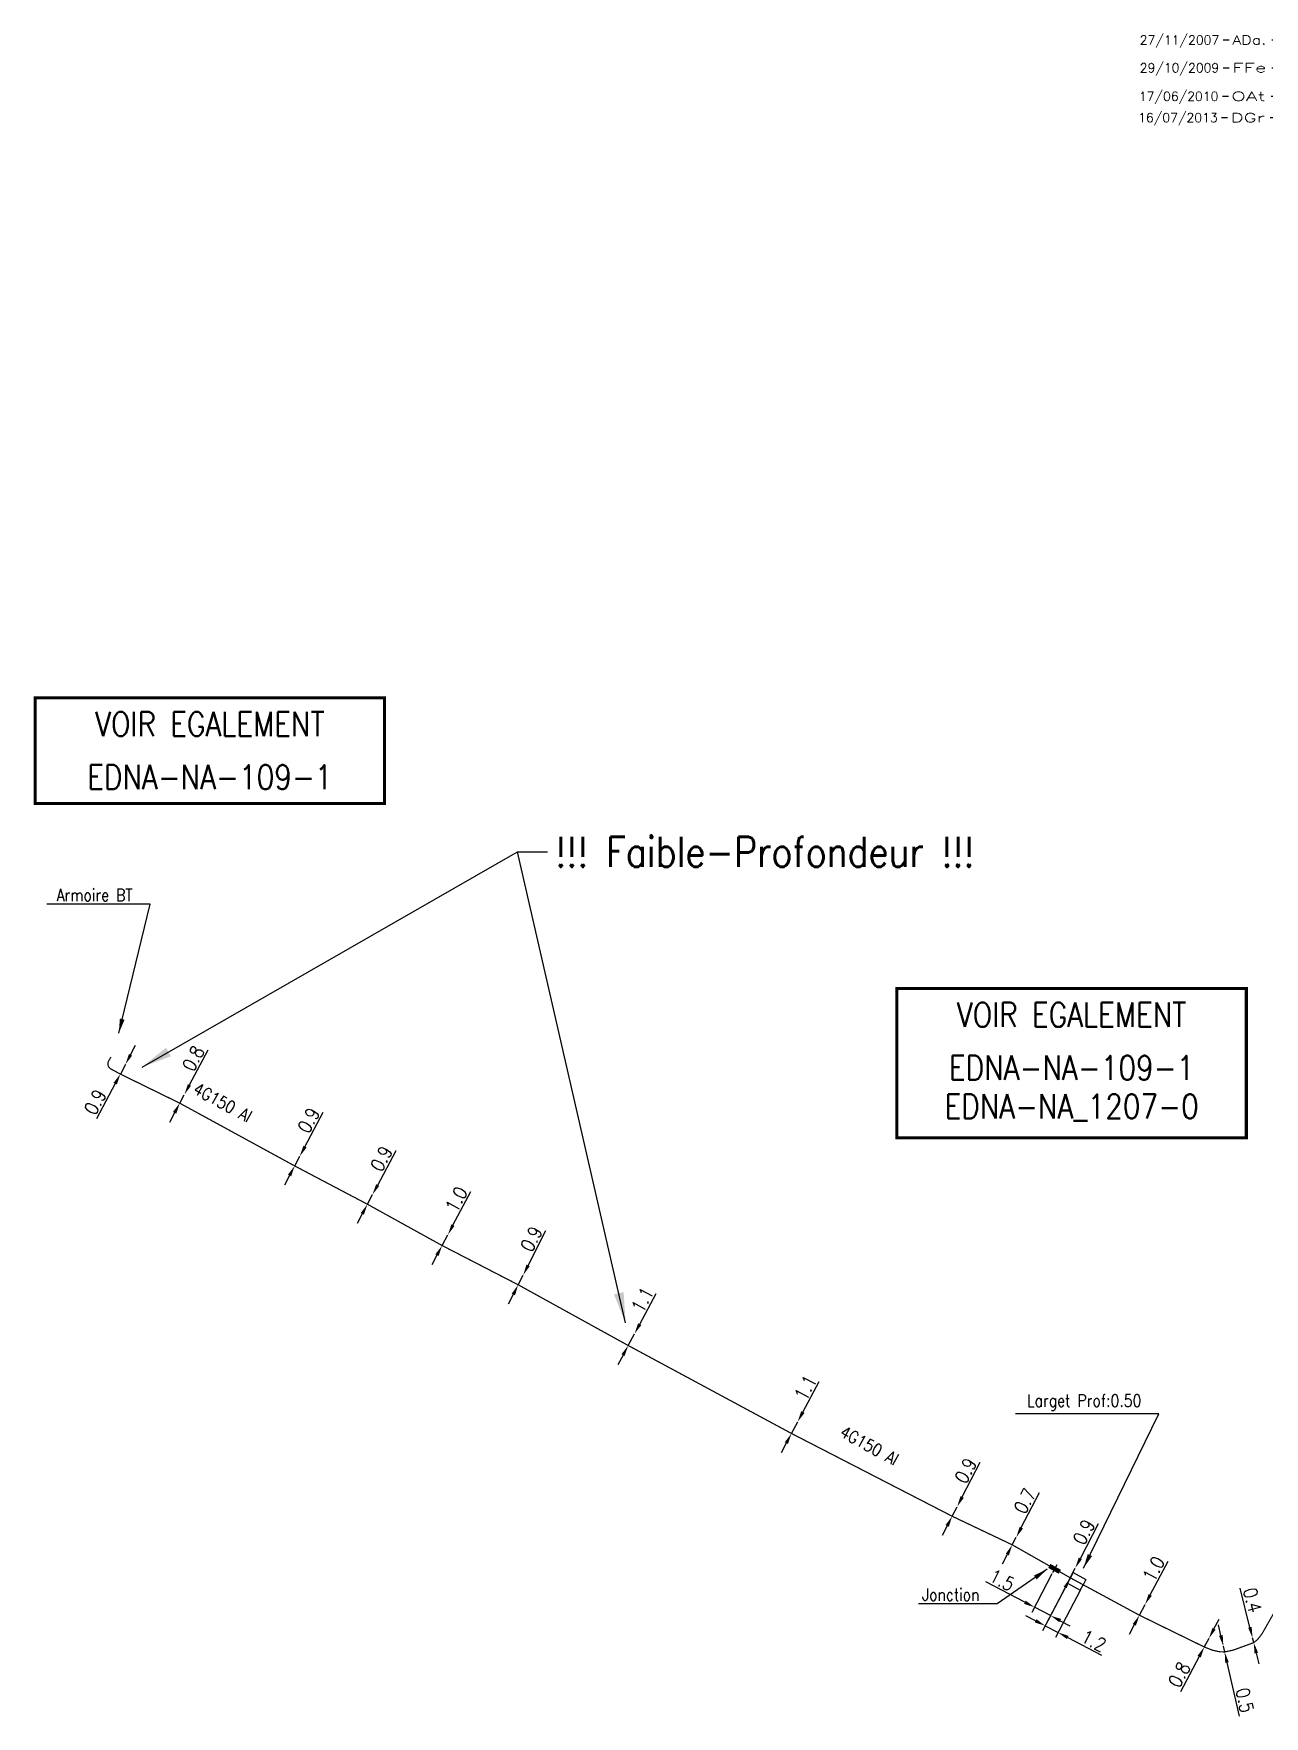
# Model space of a CAD drawing. Header units: millimetres. Extents: x 184011 to 185000, y 128010 to 128993.
# Drawn here: x 184349.6 to 184451.2, y 128100.3 to 128239.2 of the extents above; entities that cross this region are included whole.
import ezdxf
from ezdxf.enums import TextEntityAlignment as Align

# ---------------------------------------------------------------- set-up
doc = ezdxf.new("R2010")
doc.units = ezdxf.units.MM
doc.header["$PDMODE"] = 34
doc.linetypes.add('B_ST_Al', pattern=[2000, 1000, 1000])
doc.layers.get('0').update_dxf_attribs({"linetype": 'CONTINUOUS'})
doc.layers.get('DEFPOINTS').update_dxf_attribs({"linetype": 'CONTINUOUS'})
for name, color, linetype in [('B_110', 1, 'CONTINUOUS'), ('B_300', 7, 'CONTINUOUS'), ('B_400', 7, 'CONTINUOUS'), ('B_420', 7, 'CONTINUOUS'), ('B_930', 7, 'CONTINUOUS')]:
    doc.layers.add(name, color=color, linetype=linetype)
doc.layers.add('B_910', color=7, linetype='CONTINUOUS', plot=False)
doc.styles.get("Standard").update_dxf_attribs({"font": 'romans.shx', "width": 0.85})
doc.dimstyles.get("Standard").update_dxf_attribs({"dimtxt": 1.5, "dimasz": 1.2, "dimexe": 0.625, "dimexo": 0.625, "dimgap": 0.25, "dimtad": 1, "dimdec": 1, "dimzin": 0, "dimdsep": 46, "dimtxsty": 'Standard', "dimcen": -0.5, "dimadec": 0, "dimazin": 0, "dimtfac": 1, "dimtdec": 1, "dimtmove": 0, "dimatfit": 3, "dimfxl": 0, "dimtolj": 1, "dimtzin": 0, "dimarcsym": 0})

# ---------------------------------------------------------------- blocks, each defined once
blk = doc.blocks.new('B_300_04')
at = {"color": 0, "linetype": 'Continuous'}
blk.add_line((0, 0.375), (0, -0.375), dxfattribs=at)
blk.add_solid([(-0.5, 0.1875), (-0.5, -0.1875), (0.5, 0.1875), (0.5, -0.1875)], dxfattribs=at)
at = {"color": 0, "linetype": 'Continuous', "width": 0.75, "flags": 3}
for tag, p in [('DEF_LEG', (0, -4.25)), ('DEF_COUP', (0, -6.75)), ('DEF_TYPE', (0, -9.25))]:
    blk.add_attdef(tag, text='', height=1.2, dxfattribs=at).set_placement(p, align=Align.MIDDLE)
blk = doc.blocks.new('*D111')
at = {"layer": 'B_110', "color": 0, "linetype": 'Continuous', "lineweight": -2, "transparency": 16777216}
for p, q in [((184362.45, 128152.45), (184363.99, 128155.34)), ((184361.65, 128150.95), (184362.03, 128151.65)), ((184361.23, 128150.15), (184360.8, 128149.36))]:
    blk.add_line(p, q, dxfattribs=at)
at = {"layer": 'B_110', "color": 0, "linetype": 'Continuous', "transparency": 16777216}
for points in [[(184362.32, 128152.52), (184362.58, 128152.38), (184362.03, 128151.65)], [(184361.09, 128150.23), (184361.36, 128150.08), (184361.65, 128150.95)]]:
    blk.add_solid(points, dxfattribs=at)
at = {"layer": 'DEFPOINTS', "color": 0, "linetype": 'Continuous', "transparency": 16777216}
for p in [(184361.65, 128150.95), (184362.03, 128151.65), (184362.03, 128151.65)]:
    blk.add_point(p, dxfattribs=at)
at = {"layer": 'B_110', "color": 0, "linetype": 'Continuous', "transparency": 16777216, "insert": (184362.77, 128154.64), "char_height": 1.125, "attachment_point": 5, "rotation": 61.914}
blk.add_mtext('\\A1;0.8', dxfattribs=at)
blk = doc.blocks.new('*D112')
at = {"layer": 'B_110', "color": 0, "linetype": 'Continuous', "lineweight": -2, "transparency": 16777216}
for p, q in [((184357.59, 128154.94), (184358.01, 128155.74)), ((184357.17, 128154.15), (184356.75, 128153.35)), ((184356.32, 128152.56), (184354.79, 128149.67))]:
    blk.add_line(p, q, dxfattribs=at)
at = {"layer": 'B_110', "color": 0, "linetype": 'Continuous', "transparency": 16777216}
for points in [[(184357.46, 128155.01), (184357.72, 128154.87), (184357.17, 128154.15)], [(184356.19, 128152.63), (184356.46, 128152.49), (184356.75, 128153.35)]]:
    blk.add_solid(points, dxfattribs=at)
at = {"layer": 'DEFPOINTS', "color": 0, "linetype": 'Continuous', "transparency": 16777216}
for p in [(184357.17, 128154.15), (184357.17, 128154.15), (184356.75, 128153.35)]:
    blk.add_point(p, dxfattribs=at)
at = {"layer": 'B_110', "color": 0, "linetype": 'Continuous', "transparency": 16777216, "insert": (184354.67, 128151.05), "char_height": 1.125, "attachment_point": 5, "rotation": 62.007}
blk.add_mtext('\\A1;0.9', dxfattribs=at)
blk = doc.blocks.new('*D113')
at = {"layer": 'B_110', "color": 0, "linetype": 'Continuous', "lineweight": -2, "transparency": 16777216}
for p, q in [((184371.98, 128147.36), (184373.5, 128150.22)), ((184371.14, 128145.77), (184371.56, 128146.57)), ((184370.72, 128144.98), (184370.29, 128144.18))]:
    blk.add_line(p, q, dxfattribs=at)
at = {"layer": 'B_110', "color": 0, "linetype": 'Continuous', "transparency": 16777216}
for points in [[(184371.85, 128147.43), (184372.12, 128147.29), (184371.56, 128146.57)], [(184370.58, 128145.05), (184370.85, 128144.91), (184371.14, 128145.77)]]:
    blk.add_solid(points, dxfattribs=at)
at = {"layer": 'DEFPOINTS', "color": 0, "linetype": 'Continuous', "transparency": 16777216}
for p in [(184371.56, 128146.57), (184371.56, 128146.57), (184371.14, 128145.77)]:
    blk.add_point(p, dxfattribs=at)
at = {"layer": 'B_110', "color": 0, "linetype": 'Continuous', "transparency": 16777216, "insert": (184372.29, 128149.54), "char_height": 1.125, "attachment_point": 5, "rotation": 62.007}
blk.add_mtext('\\A1;0.9', dxfattribs=at)
blk = doc.blocks.new('*D114')
at = {"layer": 'B_110', "color": 0, "linetype": 'Continuous', "lineweight": -2, "transparency": 16777216}
for p, q in [((184377.99, 128144.19), (184379.51, 128147.05)), ((184377.14, 128142.61), (184377.56, 128143.4)), ((184376.72, 128141.81), (184376.29, 128141.02))]:
    blk.add_line(p, q, dxfattribs=at)
at = {"layer": 'B_110', "color": 0, "linetype": 'Continuous', "transparency": 16777216}
for points in [[(184377.86, 128144.26), (184378.12, 128144.12), (184377.56, 128143.4)], [(184376.59, 128141.88), (184376.85, 128141.74), (184377.14, 128142.61)]]:
    blk.add_solid(points, dxfattribs=at)
at = {"layer": 'DEFPOINTS', "color": 0, "linetype": 'Continuous', "transparency": 16777216}
for p in [(184377.14, 128142.61), (184377.56, 128143.4), (184377.56, 128143.4)]:
    blk.add_point(p, dxfattribs=at)
at = {"layer": 'B_110', "color": 0, "linetype": 'Continuous', "transparency": 16777216, "insert": (184378.3, 128146.37), "char_height": 1.125, "attachment_point": 5, "rotation": 61.9058}
blk.add_mtext('\\A1;0.9', dxfattribs=at)
blk = doc.blocks.new('*D115')
at = {"layer": 'B_110', "color": 0, "linetype": 'Continuous', "lineweight": -2, "transparency": 16777216}
for p, q in [((184390.41, 128137.56), (184391.88, 128140.45)), ((184389.59, 128135.96), (184390, 128136.76)), ((184389.18, 128135.16), (184388.77, 128134.36))]:
    blk.add_line(p, q, dxfattribs=at)
at = {"layer": 'B_110', "color": 0, "linetype": 'Continuous', "transparency": 16777216}
for points in [[(184390.27, 128137.63), (184390.54, 128137.5), (184390, 128136.76)], [(184389.05, 128135.23), (184389.32, 128135.09), (184389.59, 128135.96)]]:
    blk.add_solid(points, dxfattribs=at)
at = {"layer": 'DEFPOINTS', "color": 0, "linetype": 'Continuous', "transparency": 16777216}
for p in [(184389.59, 128135.96), (184390, 128136.76), (184390, 128136.76)]:
    blk.add_point(p, dxfattribs=at)
at = {"layer": 'B_110', "color": 0, "linetype": 'Continuous', "transparency": 16777216, "insert": (184390.68, 128139.75), "char_height": 1.125, "attachment_point": 5, "rotation": 63.0087}
blk.add_mtext('\\A1;0.9', dxfattribs=at)
blk = doc.blocks.new('*D116')
at = {"layer": 'B_110', "color": 0, "linetype": 'Continuous', "lineweight": -2, "transparency": 16777216}
for p, q in [((184384.2, 128140.88), (184385.68, 128143.65)), ((184383.31, 128139.2), (184383.78, 128140.08)), ((184382.88, 128138.41), (184382.46, 128137.61))]:
    blk.add_line(p, q, dxfattribs=at)
at = {"layer": 'B_110', "color": 0, "linetype": 'Continuous', "transparency": 16777216}
for points in [[(184384.07, 128140.95), (184384.33, 128140.81), (184383.78, 128140.08)], [(184382.75, 128138.48), (184383.02, 128138.34), (184383.31, 128139.2)]]:
    blk.add_solid(points, dxfattribs=at)
at = {"layer": 'DEFPOINTS', "color": 0, "linetype": 'Continuous', "transparency": 16777216}
for p in [(184383.78, 128140.08), (184383.78, 128140.08), (184383.31, 128139.2)]:
    blk.add_point(p, dxfattribs=at)
at = {"layer": 'B_110', "color": 0, "linetype": 'Continuous', "transparency": 16777216, "insert": (184384.49, 128143.01), "char_height": 1.125, "attachment_point": 5, "rotation": 61.9176}
blk.add_mtext('\\A1;1.0', dxfattribs=at)
blk = doc.blocks.new('*D117')
at = {"layer": 'B_110', "color": 0, "linetype": 'Continuous', "lineweight": -2, "transparency": 16777216}
for p, q in [((184399.62, 128132.71), (184400.98, 128135.24)), ((184398.67, 128130.95), (184399.19, 128131.92)), ((184398.24, 128130.16), (184397.82, 128129.36))]:
    blk.add_line(p, q, dxfattribs=at)
at = {"layer": 'B_110', "color": 0, "linetype": 'Continuous', "transparency": 16777216}
for points in [[(184399.48, 128132.78), (184399.75, 128132.64), (184399.19, 128131.92)], [(184398.11, 128130.23), (184398.37, 128130.09), (184398.67, 128130.95)]]:
    blk.add_solid(points, dxfattribs=at)
at = {"layer": 'DEFPOINTS', "color": 0, "linetype": 'Continuous', "transparency": 16777216}
for p in [(184399.19, 128131.92), (184399.19, 128131.92), (184398.67, 128130.95)]:
    blk.add_point(p, dxfattribs=at)
at = {"layer": 'B_110', "color": 0, "linetype": 'Continuous', "transparency": 16777216, "insert": (184399.85, 128134.73), "char_height": 1.125, "attachment_point": 5, "rotation": 61.724}
blk.add_mtext('\\A1;1.1', dxfattribs=at)
blk = doc.blocks.new('*D118')
at = {"layer": 'B_110', "color": 0, "linetype": 'Continuous', "lineweight": -2, "transparency": 16777216}
for p, q in [((184413.09, 128125.46), (184414.43, 128127.99)), ((184412.15, 128123.69), (184412.66, 128124.66)), ((184411.72, 128122.9), (184411.3, 128122.1))]:
    blk.add_line(p, q, dxfattribs=at)
at = {"layer": 'B_110', "color": 0, "linetype": 'Continuous', "transparency": 16777216}
for points in [[(184412.95, 128125.53), (184413.22, 128125.38), (184412.66, 128124.66)], [(184411.59, 128122.97), (184411.85, 128122.82), (184412.15, 128123.69)]]:
    blk.add_solid(points, dxfattribs=at)
at = {"layer": 'DEFPOINTS', "color": 0, "linetype": 'Continuous', "transparency": 16777216}
for p in [(184412.66, 128124.66), (184412.66, 128124.66), (184412.15, 128123.69)]:
    blk.add_point(p, dxfattribs=at)
at = {"layer": 'B_110', "color": 0, "linetype": 'Continuous', "transparency": 16777216, "insert": (184413.31, 128127.47), "char_height": 1.125, "attachment_point": 5, "rotation": 61.9678}
blk.add_mtext('\\A1;1.1', dxfattribs=at)
blk = doc.blocks.new('*D119')
at = {"layer": 'B_110', "color": 0, "linetype": 'Continuous', "lineweight": -2, "transparency": 16777216}
for p, q in [((184426.24, 128118.45), (184427.73, 128121.32)), ((184425.41, 128116.86), (184425.82, 128117.65)), ((184424.99, 128116.06), (184424.58, 128115.26))]:
    blk.add_line(p, q, dxfattribs=at)
at = {"layer": 'B_110', "color": 0, "linetype": 'Continuous', "transparency": 16777216}
for points in [[(184426.1, 128118.52), (184426.37, 128118.38), (184425.82, 128117.65)], [(184424.86, 128116.13), (184425.13, 128115.99), (184425.41, 128116.86)]]:
    blk.add_solid(points, dxfattribs=at)
at = {"layer": 'DEFPOINTS', "color": 0, "linetype": 'Continuous', "transparency": 16777216}
for p in [(184425.82, 128117.65), (184425.82, 128117.65), (184425.41, 128116.86)]:
    blk.add_point(p, dxfattribs=at)
at = {"layer": 'B_110', "color": 0, "linetype": 'Continuous', "transparency": 16777216, "insert": (184426.52, 128120.63), "char_height": 1.125, "attachment_point": 5, "rotation": 62.5406}
blk.add_mtext('\\A1;0.9', dxfattribs=at)
blk = doc.blocks.new('*D120')
at = {"layer": 'B_110', "color": 0, "linetype": 'Continuous', "lineweight": -2, "transparency": 16777216}
for p, q in [((184431.11, 128115.92), (184432.63, 128118.83)), ((184430.37, 128114.5), (184430.7, 128115.12)), ((184429.96, 128113.7), (184429.54, 128112.9))]:
    blk.add_line(p, q, dxfattribs=at)
at = {"layer": 'B_110', "color": 0, "linetype": 'Continuous', "transparency": 16777216}
for points in [[(184430.98, 128115.99), (184431.25, 128115.85), (184430.7, 128115.12)], [(184429.83, 128113.77), (184430.09, 128113.63), (184430.37, 128114.5)]]:
    blk.add_solid(points, dxfattribs=at)
at = {"layer": 'DEFPOINTS', "color": 0, "linetype": 'Continuous', "transparency": 16777216}
for p in [(184430.7, 128115.12), (184430.7, 128115.12), (184430.37, 128114.5)]:
    blk.add_point(p, dxfattribs=at)
at = {"layer": 'B_110', "color": 0, "linetype": 'Continuous', "transparency": 16777216, "insert": (184431.41, 128118.12), "char_height": 1.125, "attachment_point": 5, "rotation": 62.4899}
blk.add_mtext('\\A1;0.7', dxfattribs=at)
blk = doc.blocks.new('*D121')
at = {"layer": 'B_110', "color": 0, "linetype": 'Continuous', "lineweight": -2, "transparency": 16777216}
for p, q in [((184435.99, 128113.38), (184437.48, 128116.25)), ((184435.16, 128111.78), (184435.57, 128112.58)), ((184434.74, 128110.99), (184434.32, 128110.19))]:
    blk.add_line(p, q, dxfattribs=at)
at = {"layer": 'B_110', "color": 0, "linetype": 'Continuous', "transparency": 16777216}
for points in [[(184435.86, 128113.45), (184436.12, 128113.31), (184435.57, 128112.58)], [(184434.61, 128111.05), (184434.87, 128110.92), (184435.16, 128111.78)]]:
    blk.add_solid(points, dxfattribs=at)
at = {"layer": 'DEFPOINTS', "color": 0, "linetype": 'Continuous', "transparency": 16777216}
for p in [(184435.57, 128112.58), (184435.57, 128112.58), (184435.16, 128111.78)]:
    blk.add_point(p, dxfattribs=at)
at = {"layer": 'B_110', "color": 0, "linetype": 'Continuous', "transparency": 16777216, "insert": (184436.28, 128115.56), "char_height": 1.125, "attachment_point": 5, "rotation": 62.4558}
blk.add_mtext('\\A1;0.9', dxfattribs=at)
blk = doc.blocks.new('*D122')
at = {"layer": 'B_110', "color": 0, "linetype": 'Continuous', "lineweight": -2, "transparency": 16777216}
for p, q in [((184441.76, 128110.37), (184443.23, 128113.14)), ((184440.87, 128108.69), (184441.33, 128109.58)), ((184440.44, 128107.9), (184440.02, 128107.1))]:
    blk.add_line(p, q, dxfattribs=at)
at = {"layer": 'B_110', "color": 0, "linetype": 'Continuous', "transparency": 16777216}
for points in [[(184441.62, 128110.44), (184441.89, 128110.3), (184441.33, 128109.58)], [(184440.31, 128107.97), (184440.57, 128107.83), (184440.87, 128108.69)]]:
    blk.add_solid(points, dxfattribs=at)
at = {"layer": 'DEFPOINTS', "color": 0, "linetype": 'Continuous', "transparency": 16777216}
for p in [(184441.33, 128109.58), (184441.33, 128109.58), (184440.87, 128108.69)]:
    blk.add_point(p, dxfattribs=at)
at = {"layer": 'B_110', "color": 0, "linetype": 'Continuous', "transparency": 16777216, "insert": (184442.04, 128112.51), "char_height": 1.125, "attachment_point": 5, "rotation": 61.9925}
blk.add_mtext('\\A1;1.0', dxfattribs=at)
blk = doc.blocks.new('*D123')
at = {"layer": 'B_110', "color": 0, "linetype": 'Continuous', "lineweight": -2, "transparency": 16777216}
for p, q in [((184447.59, 128107.02), (184447.39, 128107.9)), ((184447.79, 128106.15), (184447.9, 128105.66)), ((184448.09, 128104.78), (184449.09, 128100.35))]:
    blk.add_line(p, q, dxfattribs=at)
at = {"layer": 'B_110', "color": 0, "linetype": 'Continuous', "transparency": 16777216}
for points in [[(184447.74, 128107.06), (184447.44, 128106.99), (184447.79, 128106.15)], [(184448.24, 128104.81), (184447.95, 128104.75), (184447.9, 128105.66)]]:
    blk.add_solid(points, dxfattribs=at)
at = {"layer": 'DEFPOINTS', "color": 0, "linetype": 'Continuous', "transparency": 16777216}
for p in [(184447.79, 128106.15), (184447.79, 128106.15), (184447.9, 128105.66)]:
    blk.add_point(p, dxfattribs=at)
at = {"layer": 'B_110', "color": 0, "linetype": 'Continuous', "transparency": 16777216, "insert": (184449.56, 128101.67), "char_height": 1.125, "attachment_point": 5, "rotation": 282.6652}
blk.add_mtext('\\A1;0.5', dxfattribs=at)
blk = doc.blocks.new('*D124')
at = {"layer": 'B_110', "color": 0, "linetype": 'Continuous', "lineweight": -2, "transparency": 16777216}
for p, q in [((184449.98, 128107.69), (184449.18, 128110.92)), ((184450.3, 128106.43), (184450.2, 128106.82)), ((184450.51, 128105.56), (184450.73, 128104.69))]:
    blk.add_line(p, q, dxfattribs=at)
at = {"layer": 'B_110', "color": 0, "linetype": 'Continuous', "transparency": 16777216}
for points in [[(184450.13, 128107.73), (184449.84, 128107.66), (184450.2, 128106.82)], [(184450.66, 128105.6), (184450.37, 128105.52), (184450.3, 128106.43)]]:
    blk.add_solid(points, dxfattribs=at)
at = {"layer": 'DEFPOINTS', "color": 0, "linetype": 'Continuous', "transparency": 16777216}
for p in [(184450.2, 128106.82), (184450.2, 128106.82), (184450.3, 128106.43)]:
    blk.add_point(p, dxfattribs=at)
at = {"layer": 'B_110', "color": 0, "linetype": 'Continuous', "transparency": 16777216, "insert": (184450.2, 128109.93), "char_height": 1.125, "attachment_point": 5, "rotation": 283.9819}
blk.add_mtext('\\A1;0.4', dxfattribs=at)
blk = doc.blocks.new('*D125')
at = {"layer": 'B_110', "color": 0, "linetype": 'Continuous', "lineweight": -2, "transparency": 16777216}
for p, q in [((184447.02, 128107.57), (184447.44, 128108.37)), ((184446.6, 128106.78), (184446.22, 128106.07)), ((184445.8, 128105.28), (184444.26, 128102.38))]:
    blk.add_line(p, q, dxfattribs=at)
at = {"layer": 'B_110', "color": 0, "linetype": 'Continuous', "transparency": 16777216}
for points in [[(184446.89, 128107.64), (184447.15, 128107.5), (184446.6, 128106.78)], [(184445.66, 128105.35), (184445.93, 128105.21), (184446.22, 128106.07)]]:
    blk.add_solid(points, dxfattribs=at)
at = {"layer": 'DEFPOINTS', "color": 0, "linetype": 'Continuous', "transparency": 16777216}
for p in [(184446.6, 128106.78), (184446.6, 128106.78), (184446.22, 128106.07)]:
    blk.add_point(p, dxfattribs=at)
at = {"layer": 'B_110', "color": 0, "linetype": 'Continuous', "transparency": 16777216, "insert": (184444.15, 128103.79), "char_height": 1.125, "attachment_point": 5, "rotation": 61.9501}
blk.add_mtext('\\A1;0.8', dxfattribs=at)
blk = doc.blocks.new('*D130')
at = {"layer": 'B_110', "color": 0, "linetype": 'Continuous', "lineweight": -2, "transparency": 16777216}
for p, q in [((184433.64, 128112.11), (184431.99, 128108.93)), ((184435.36, 128112.17), (184433.31, 128108.24)), ((184431.41, 128109.77), (184428.18, 128111.45)), ((184433.53, 128108.66), (184432.21, 128109.35)), ((184434.33, 128108.24), (184435.13, 128107.83))]:
    blk.add_line(p, q, dxfattribs=at)
at = {"layer": 'B_110', "color": 0, "linetype": 'Continuous', "transparency": 16777216}
for points in [[(184431.48, 128109.9), (184431.34, 128109.63), (184432.21, 128109.35)], [(184434.4, 128108.38), (184434.26, 128108.11), (184433.53, 128108.66)]]:
    blk.add_solid(points, dxfattribs=at)
at = {"layer": 'DEFPOINTS', "color": 0, "linetype": 'Continuous', "transparency": 16777216}
for p in [(184433.86, 128112.52), (184435.57, 128112.58), (184433.53, 128108.66)]:
    blk.add_point(p, dxfattribs=at)
at = {"layer": 'B_110', "color": 0, "linetype": 'Continuous', "transparency": 16777216, "insert": (184429.52, 128111.59), "char_height": 1.125, "attachment_point": 5, "rotation": 332.4899}
blk.add_mtext('\\A1;1.5', dxfattribs=at)
blk = doc.blocks.new('*D131')
at = {"layer": 'B_110', "color": 0, "linetype": 'Continuous', "lineweight": -2, "transparency": 16777216}
for p, q in [((184435.36, 128112.17), (184432.87, 128107.4)), ((184436, 128110.8), (184433.94, 128106.85)), ((184432.29, 128108.24), (184431.49, 128108.65)), ((184433.09, 128107.82), (184434.15, 128107.27)), ((184434.95, 128106.85), (184437.74, 128105.4))]:
    blk.add_line(p, q, dxfattribs=at)
at = {"layer": 'B_110', "color": 0, "linetype": 'Continuous', "transparency": 16777216}
for points in [[(184432.36, 128108.37), (184432.22, 128108.1), (184433.09, 128107.82)], [(184435.02, 128106.98), (184434.88, 128106.72), (184434.15, 128107.27)]]:
    blk.add_solid(points, dxfattribs=at)
at = {"layer": 'DEFPOINTS', "color": 0, "linetype": 'Continuous', "transparency": 16777216}
for p in [(184435.57, 128112.58), (184436.21, 128111.21), (184433.09, 128107.82)]:
    blk.add_point(p, dxfattribs=at)
at = {"layer": 'B_110', "color": 0, "linetype": 'Continuous', "transparency": 16777216, "insert": (184437.09, 128106.58), "char_height": 1.125, "attachment_point": 5, "rotation": 332.4558}
blk.add_mtext('\\A1;1.2', dxfattribs=at)
blk = doc.blocks.new('GIS_MODF')
at = {"color": 0, "linetype": 'Continuous', "flags": 128}
for points in [[(-2.26, -0.01), (-1.76, -0.01)], [(1.76, -0.01), (2.26, -0.01)]]:
    blk.add_lwpolyline(points, dxfattribs=at)
at = {"color": 0, "linetype": 'Continuous'}
blk.add_attdef('DATE', text='', height=0.75, dxfattribs=at).set_placement((-2.58, -0.39), align=Align.RIGHT)
at = {"color": 0, "linetype": 'Continuous', "width": 3.590909}
blk.add_attdef('USER', text='', height=0.75, dxfattribs=at).set_placement((-1.52, -0.39), (1.31, -0.39), align=Align.FIT)
at = {"color": 0, "linetype": 'Continuous'}
blk.add_attdef('DESC', (2.53, -0.39), '', height=0.75, dxfattribs=at)

msp = doc.modelspace()

# ---------------------------------------------------------------- linework, layer by layer
at = {"layer": 'B_110', "linetype": 'B_ST_Al', "const_width": 0.1}
msp.add_lwpolyline([(184455.23, 128114.62), (184451.02, 128107.22), (184450.85, 128106.98), (184450.59, 128106.66), (184450.3, 128106.43), (184448.6, 128105.81), (184447.9, 128105.66), (184447.46, 128105.68), (184446.91, 128105.8), (184446.22, 128106.07), (184440.87, 128108.69), (184436.21, 128111.21), (184435.16, 128111.78), (184433.86, 128112.52), (184430.37, 128114.5), (184425.41, 128116.86), (184412.15, 128123.69), (184398.67, 128130.95), (184389.59, 128135.96), (184383.31, 128139.2), (184377.14, 128142.61), (184371.14, 128145.77), (184361.65, 128150.95), (184356.75, 128153.35), (184355.99, 128153.76, -0.424649), (184355.79, 128154.45), (184355.98, 128154.76)], format="xyb", dxfattribs=at)
at = {"layer": 'B_400', "color": 7, "linetype": 'CONTINUOUS'}
for p, q in [((184435.4, 128112.22), (184435.16, 128111.79)), ((184435.4, 128112.22), (184436.45, 128111.65)), ((184434.92, 128111.35), (184435.16, 128111.79)), ((184434.92, 128111.35), (184435.97, 128110.77)), ((184435.97, 128110.77), (184436.21, 128111.21)), ((184436.45, 128111.65), (184436.21, 128111.21))]:
    msp.add_line(p, q, dxfattribs=at)
at = {"layer": 'B_930', "const_width": 0.25}
for points in [[(184349.72, 128184.41), (184378.56, 128184.41), (184378.56, 128175.67), (184349.72, 128175.67)], [(184420.85, 128160.42), (184449.69, 128160.42), (184449.69, 128148.1), (184420.85, 128148.1)]]:
    msp.add_lwpolyline(points, close=True, dxfattribs=at)

# ---------------------------------------------------------------- block references
at = {"layer": 'B_300', "rotation": 330.9206315802375}
msp.add_blockref('B_300_04', (184433.86, 128112.52), dxfattribs=at)
at = {"layer": 'B_910'}
ref = msp.add_blockref('GIS_MODF', (184450.03, 128238.71), dxfattribs=at)
ref.add_attrib('DATE', '27/11/2007', dxfattribs={"layer": '0', "color": 0, "linetype": 'Continuous', "height": 0.75}).set_placement((184447.45, 128238.32), align=Align.RIGHT)
ref.add_attrib('USER', 'ADa.', dxfattribs={"layer": '0', "color": 0, "linetype": 'Continuous', "height": 0.75, "width": 1.234375}).set_placement((184448.52, 128238.32), (184451.34, 128238.32), align=Align.FIT)
ref.add_attrib('DESC', '66663 pose BT et armoire EH2 Av Astrid', (184452.56, 128238.32), dxfattribs={"layer": '0', "color": 0, "linetype": 'Continuous', "height": 0.75})
ref = msp.add_blockref('GIS_MODF', (184450.03, 128236.4), dxfattribs=at)
ref.add_attrib('DATE', '29/10/2009', dxfattribs={"layer": '0', "color": 0, "linetype": 'Continuous', "height": 0.75}).set_placement((184447.45, 128236.02), align=Align.RIGHT)
ref.add_attrib('USER', 'FFe', dxfattribs={"layer": '0', "color": 0, "linetype": 'Continuous', "height": 0.75, "width": 1.54902}).set_placement((184448.52, 128236.02), (184451.34, 128236.02), align=Align.FIT)
ref.add_attrib('DESC', '49989-Renvois de plans', (184452.56, 128236.02), dxfattribs={"layer": '0', "color": 0, "linetype": 'Continuous', "height": 0.75})
ref = msp.add_blockref('GIS_MODF', (184449.97, 128234.05), dxfattribs=at)
ref.add_attrib('DATE', '17/06/2010', dxfattribs={"layer": '0', "color": 0, "linetype": 'Continuous', "height": 0.75}).set_placement((184447.38, 128233.67), align=Align.RIGHT)
ref.add_attrib('USER', 'OAt', dxfattribs={"layer": '0', "color": 0, "linetype": 'Continuous', "height": 0.75, "width": 1.58}).set_placement((184448.45, 128233.67), (184451.27, 128233.67), align=Align.FIT)
ref.add_attrib('DESC', '115915-Pose BT Rue Henri Lemaitre', (184452.5, 128233.67), dxfattribs={"layer": '0', "color": 0, "linetype": 'Continuous', "height": 0.75})
ref = msp.add_blockref('GIS_MODF', (184449.9, 128232.3), dxfattribs=at)
ref.add_attrib('DATE', '16/07/2013', dxfattribs={"layer": '0', "color": 0, "linetype": 'Continuous', "height": 0.75}).set_placement((184447.32, 128231.91), align=Align.RIGHT)
ref.add_attrib('USER', 'DGr', dxfattribs={"layer": '0', "color": 0, "linetype": 'Continuous', "height": 0.75, "width": 1.462963}).set_placement((184448.39, 128231.91), (184451.21, 128231.91), align=Align.FIT)
ref.add_attrib('DESC', 'E13-288 - Correction armoires BT Rue Henri Lemaitre', (184452.43, 128231.91), dxfattribs={"layer": '0', "color": 0, "linetype": 'Continuous', "height": 0.75})

# ---------------------------------------------------------------- texts
at = {"layer": 'B_110', "linetype": 'Continuous', "width": 0.85}
for p in [(184362.67, 128151.8), (184416.05, 128123.49)]:
    msp.add_text('4G150 Al', height=1, rotation=331.4158, dxfattribs=at).set_placement(p)
at = {"layer": 'B_110', "linetype": 'Continuous', "insert": (184357.75, 128167.63), "char_height": 1, "attachment_point": 9}
msp.add_mtext('Armoire BT', dxfattribs=at)
at = {"layer": 'B_300', "linetype": 'Continuous', "insert": (184427.66, 128109.89), "char_height": 1, "attachment_point": 9}
msp.add_mtext('Jonction', dxfattribs=at)
at = {"layer": 'B_400', "linetype": 'Continuous', "insert": (184441.03, 128125.57), "char_height": 1, "attachment_point": 9}
msp.add_mtext('Larget Prof:0.50', dxfattribs=at)
at = {"layer": 'B_420', "insert": (184392.65, 128171.69), "char_height": 2.5, "attachment_point": 4}
msp.add_mtext('!!! Faible-Profondeur !!!', dxfattribs=at)
at = {"layer": 'B_930', "width": 0.85}
for s, p in [('VOIR EGALEMENT', (184364.14, 128181.24)), ('EDNA-NA-109-1', (184364.14, 128176.86)), ('VOIR EGALEMENT', (184435.27, 128157.25)), ('EDNA-NA-109-1', (184435.27, 128152.87)), ('EDNA-NA_1207-0', (184435.27, 128149.69))]:
    msp.add_text(s, height=2, dxfattribs=at).set_placement(p, align=Align.CENTER)

# ---------------------------------------------------------------- dimensions: what is measured, and where the dimension line sits
at = {"layer": 'B_110', "linetype": 'Continuous'}
for base, p1, p2, angle, override, picture, middle in [((184357.17, 128154.15), (184356.75, 128153.35), (184357.17, 128154.15), 242.007, {"dimscale": 0.75}, '*D112', (184355.33, 128150.7)), ((184362.03, 128151.65), (184361.65, 128150.95), (184362.03, 128151.65), 241.914, {"dimscale": 0.75}, '*D111', (184363.43, 128154.29)), ((184371.56, 128146.57), (184371.14, 128145.77), (184371.56, 128146.57), 242.007, {"dimscale": 0.75}, '*D113', (184372.95, 128149.19)), ((184377.56, 128143.4), (184377.14, 128142.61), (184377.56, 128143.4), 241.9058, {"dimscale": 0.75}, '*D114', (184378.96, 128146.02)), ((184383.78, 128140.08), (184383.31, 128139.2), (184383.78, 128140.08), 241.9176, {"dimscale": 0.75}, '*D116', (184385.15, 128142.66)), ((184390, 128136.76), (184389.59, 128135.96), (184390, 128136.76), 243.0087, {"dimscale": 0.75}, '*D115', (184391.35, 128139.41)), ((184399.19, 128131.92), (184398.67, 128130.95), (184399.19, 128131.92), 241.724, {"dimscale": 0.75}, '*D117', (184400.51, 128134.37)), ((184412.66, 128124.66), (184412.15, 128123.69), (184412.66, 128124.66), 241.9678, {"dimscale": 0.75}, '*D118', (184413.97, 128127.12)), ((184425.82, 128117.65), (184425.41, 128116.86), (184425.82, 128117.65), 242.5406, {"dimscale": 0.75}, '*D119', (184427.19, 128120.29)), ((184430.7, 128115.12), (184430.37, 128114.5), (184430.7, 128115.12), 242.4899, {"dimscale": 0.75}, '*D120', (184432.08, 128117.77)), ((184435.57, 128112.58), (184435.16, 128111.78), (184435.57, 128112.58), 242.4558, {"dimscale": 0.75}, '*D121', (184436.95, 128115.21)), ((184441.33, 128109.58), (184440.87, 128108.69), (184441.33, 128109.58), 241.9925, {"dimscale": 0.75}, '*D122', (184442.71, 128112.16)), ((184433.53, 128108.66), (184433.86, 128112.52), (184435.57, 128112.58), 152.4899, {"dimscale": 0.75}, '*D130', (184429.17, 128110.93)), ((184433.09, 128107.82), (184436.21, 128111.21), (184435.57, 128112.58), 332.4558, {"dimscale": 0.75}, '*D131', (184436.74, 128105.91)), ((184450.2, 128106.82), (184450.3, 128106.43), (184450.2, 128106.82), 283.9819, {"dimscale": 0.75, "dimlfac": 1}, '*D124', (184449.47, 128109.74)), ((184446.6, 128106.78), (184446.22, 128106.07), (184446.6, 128106.78), 241.9501, {"dimscale": 0.75, "dimlfac": 1}, '*D125', (184444.81, 128103.43)), ((184447.79, 128106.15), (184447.9, 128105.66), (184447.79, 128106.15), 282.6652, {"dimscale": 0.75, "dimlfac": 1}, '*D123', (184448.83, 128101.51))]:
    dim = msp.add_linear_dim(base=base, p1=p1, p2=p2, angle=angle, dimstyle='Standard', override=override, dxfattribs=at)
    dim.commit()
    dim.dimension.update_dxf_attribs({"geometry": picture, "text_midpoint": middle, "dimtype": 160})

# ---------------------------------------------------------------- leaders
at = {"layer": 'B_110', "linetype": 'Continuous', "annotation_type": 0, "has_hookline": 1, "hookline_direction": 1, "text_width": 7.08}
msp.add_leader([(184356.62, 128156.72), (184359.2, 128167.38), (184358, 128167.38)], dimstyle='Standard', dxfattribs=at)
at = {"layer": 'B_300', "linetype": 'Continuous', "annotation_type": 0, "has_hookline": 1, "hookline_direction": 1, "text_width": 5.02}
msp.add_leader([(184433.26, 128112.49), (184429.11, 128109.64), (184427.91, 128109.64)], dimstyle='Standard', dxfattribs=at)
at = {"layer": 'B_400', "linetype": 'Continuous', "annotation_type": 0, "has_hookline": 1, "hookline_direction": 1, "text_width": 10.4}
msp.add_leader([(184436.25, 128112.58), (184442.48, 128125.32), (184441.28, 128125.32)], dimstyle='Standard', dxfattribs=at)
at = {"layer": 'B_420', "annotation_type": 0, "has_hookline": 1, "hookline_direction": 0, "text_width": 38.65}
msp.add_leader([(184358.55, 128153.93), (184389.52, 128171.69), (184392.02, 128171.69)], dimstyle='Standard', override={"dimasz": 2.5, "dimgap": -0.63, "dimtad": 0}, dxfattribs=at)
at = {"layer": 'B_420'}
msp.add_leader([(184398.45, 128132.83), (184389.52, 128171.69)], dimstyle='Standard', override={"dimasz": 2.5, "dimgap": -0.63, "dimtad": 0}, dxfattribs=at)

doc.saveas('drawing.dxf')
